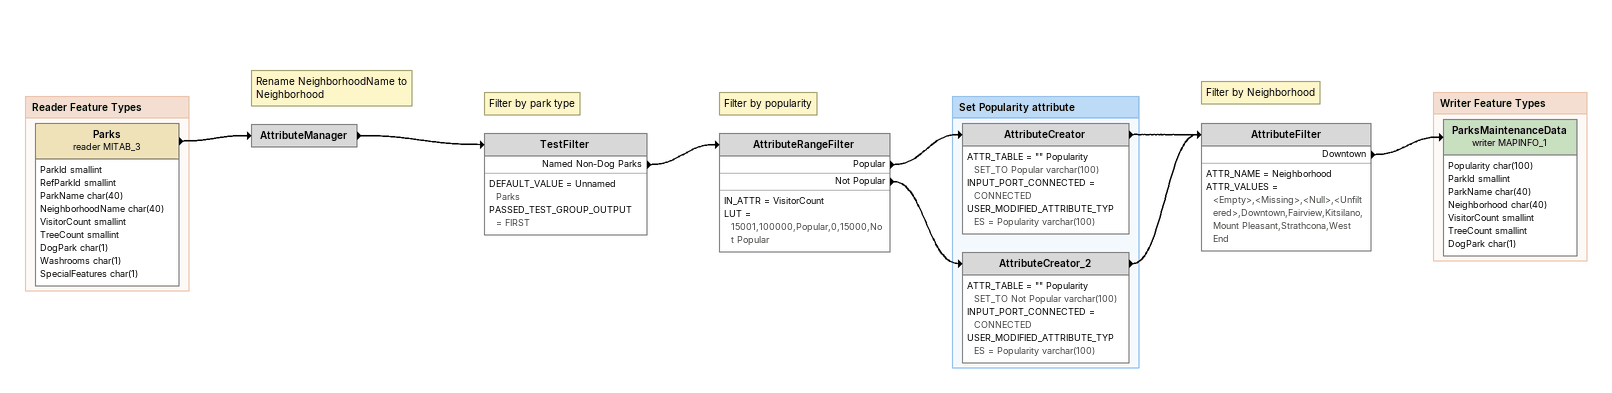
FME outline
Note: Rename NeighborhoodName to Neighborhood
AttributeManager
    -> TestFilter
Note: Filter by park type
TestFilter
    DEFAULT_VALUE = Unnamed Parks
    PASSED_TEST_GROUP_OUTPUT = FIRST
    Named Non-Dog Parks -> AttributeRangeFilter
Note: Filter by popularity
AttributeRangeFilter
    IN_ATTR = VisitorCount
    LUT = 15001,100000,Popular,0,15000,Not Popular
    Popular -> AttributeCreator
    Not Popular -> AttributeCreator_2
Note: Filter by Neighborhood
AttributeFilter
    ATTR_NAME = Neighborhood
    ATTR_VALUES = <Empty>,<Missing>,<Null>,<Unfiltered>,Downtown,Fairview,Kitsilano,Mount Pleasant,Strathcona,West End
    Downtown -> ParksMaintenanceData (writer MAPINFO_1)

Bookmark: Reader Feature Types
Parks (reader MITAB_3)
    attributes: ParkId smallint, RefParkId smallint, ParkName char(40), NeighborhoodName char(40), VisitorCount smallint, TreeCount smallint, DogPark char(1), Washrooms char(1), SpecialFeatures char(1)
    -> AttributeManager

Bookmark: Set Popularity attribute
AttributeCreator
    ATTR_TABLE = "" Popularity SET_TO Popular varchar(100)
    INPUT_PORT_CONNECTED = CONNECTED
    USER_MODIFIED_ATTRIBUTE_TYPES = Popularity varchar(100)
    -> AttributeFilter
AttributeCreator_2
    ATTR_TABLE = "" Popularity SET_TO Not Popular varchar(100)
    INPUT_PORT_CONNECTED = CONNECTED
    USER_MODIFIED_ATTRIBUTE_TYPES = Popularity varchar(100)
    -> AttributeFilter

Bookmark: Writer Feature Types
ParksMaintenanceData (writer MAPINFO_1)
    attributes: Popularity char(100), ParkId smallint, ParkName char(40), Neighborhood char(40), VisitorCount smallint, TreeCount smallint, DogPark char(1)
